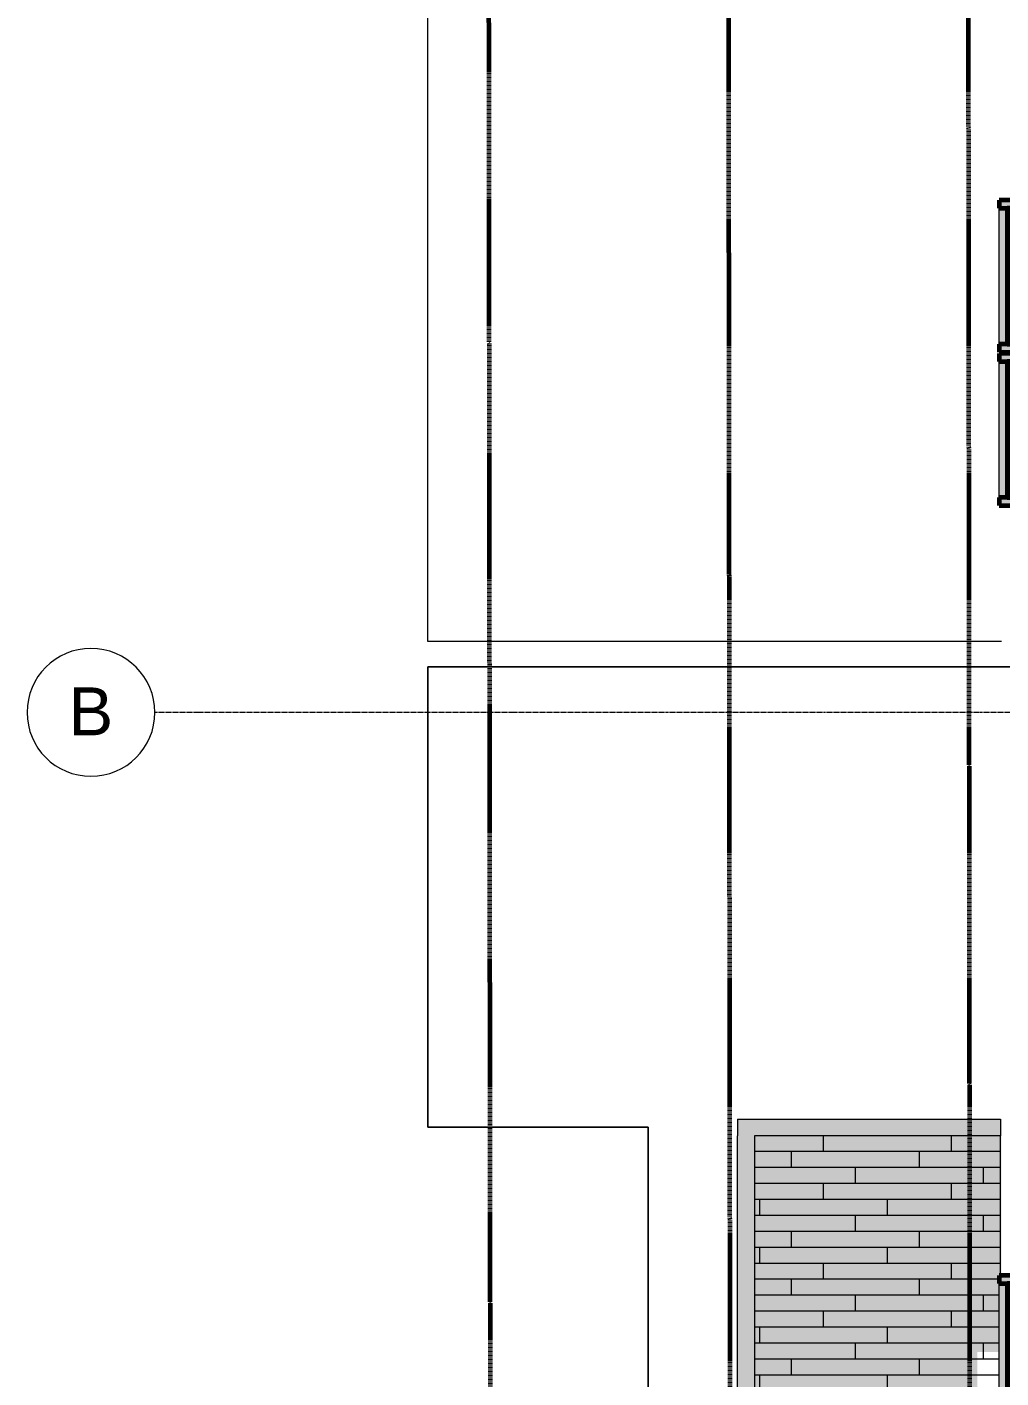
# Model space of a CAD drawing. Header units: inches. Extents: x -4105 to -1989, y 10980 to 12341.
# Drawn here: x -4104.6 to -3860.8, y 11368.6 to 11706.7 of the extents above; entities that cross this region are included whole.
import ezdxf

# ---------------------------------------------------------------- set-up
doc = ezdxf.new("R2010")
doc.units = ezdxf.units.IN
doc.header["$MEASUREMENT"] = 0
doc.linetypes.add('Double Dash 3_8_', pattern=[1, 0.375, -0.125, 0.125, -0.125, 0.125, -0.125])
doc.linetypes.add('Grid Line 1_2_', pattern=[0.875, 0.5, -0.125, 0.125, -0.125])
for name, color, linetype, lineweight in [('0-1', 7, 'Continuous', 5), ('0-2', 7, 'Continuous', 9), ('0-4', 155, 'Continuous', 5), ('A-FLOR-1', 250, 'Continuous', 18), ('A-FLOR-PATT-1', 251, 'Continuous', 9), ('A-GLAZ-1', 27, 'Continuous', 18), ('A-GLAZ-2', 130, 'Continuous', 18), ('A-GLAZ-3', 250, 'Continuous', 18), ('A-GLAZ-4', 10, 'Continuous', 60), ('A-WALL-5', 23, 'Continuous', 5), ('A-WALL-9', 250, 'Continuous', 18), ('C-PROP-LINE-1', 10, 'Double Dash 3_8_', 60), ('C-TOPO', 7, 'Continuous', 9), ('S-GRID-1', 1, 'Grid Line 1_2_', 9), ('S-GRID-IDEN', 1, 'Continuous', 9), ('S-GRID-IDEN-1', 165, 'Continuous', 9)]:
    doc.layers.add(name, color=color, linetype=linetype, lineweight=lineweight)
doc.layers.add('0-3', color=210, linetype='Continuous', lineweight=5, transparency=1)
doc.layers.add('A-AREA-PATT-1', color=7, linetype='Continuous', lineweight=9, transparency=1)
doc.styles.add('Arial', font='arial.ttf', dxfattribs={"height": 12})

# ---------------------------------------------------------------- blocks, each defined once
blk = doc.blocks.new('CTR  - Topography_rvt-1-ENLARGED FLOOR PLAN - 2ND FLOOR PLAN - EAST')
at = {"layer": 'C-TOPO'}
for p, q in [((-4004.25, 11571.67), (-4004.25, 11748.18)), ((-4004.25, 11552.9), (-4004.25, 11571.67)), ((-3998.55, 11552.9), (-4004.25, 11552.9)), ((-3991.66, 11552.9), (-3998.55, 11552.9)), ((-3965.48, 11552.9), (-3991.66, 11552.9)), ((-3957.99, 11552.9), (-3965.48, 11552.9)), ((-3911.85, 11552.9), (-3957.99, 11552.9)), ((-3899.64, 11552.9), (-3911.85, 11552.9)), ((-3860.72, 11552.9), (-3899.64, 11552.9)), ((-3996.64, 11546.59), (-4004.23, 11546.59)), ((-4004.23, 11546.59), (-4004.23, 11522.73)), ((-4004.23, 11522.73), (-4004.23, 11546.59)), ((-4004.23, 11546.59), (-3996.64, 11546.59)), ((-3969.35, 11546.59), (-3996.64, 11546.59)), ((-3996.64, 11546.59), (-3969.35, 11546.59)), ((-3961.54, 11546.59), (-3969.35, 11546.59)), ((-3969.35, 11546.59), (-3961.54, 11546.59)), ((-3913.45, 11546.59), (-3961.54, 11546.59)), ((-3961.54, 11546.59), (-3913.45, 11546.59)), ((-3858.53, 11546.59), (-3913.45, 11546.59)), ((-3913.45, 11546.59), (-3858.53, 11546.59)), ((-4004.23, 11522.73), (-4004.23, 11504.65)), ((-4004.23, 11504.65), (-4004.23, 11522.73)), ((-4004.23, 11504.65), (-4004.23, 11431.39)), ((-4004.23, 11431.39), (-4004.23, 11504.65)), ((-4004.23, 11431.39), (-3973.21, 11431.39)), ((-3973.21, 11431.39), (-4004.23, 11431.39)), ((-3973.21, 11431.39), (-3949.12, 11431.39)), ((-3949.12, 11431.39), (-3973.21, 11431.39)), ((-3949.12, 11431.39), (-3949.12, 11296.99)), ((-3949.12, 11296.99), (-3949.12, 11431.39))]:
    blk.add_line(p, q, dxfattribs=at)
blk = doc.blocks.new('_THE_ WINDOW _ DOOR - Window - 2nd Floor-2113388-ENLARGED FLOOR PLAN - 2ND FLOOR PLAN - EAST')
at = {"layer": 'A-GLAZ-1'}
h = blk.add_hatch(color=256, dxfattribs=at)
h.paths.add_polyline_path([(-17.01, -1.06), (-17.01, 4.94), (-19.01, 4.94), (-19.01, -1.06), (-17.57, -1.06)], flags=0)
h.paths.add_polyline_path([(17.01, -1.06), (19.01, -1.06), (19.01, 4.94), (17.01, 4.94), (17.01, 0.18)], flags=0)
h = blk.add_hatch(color=256, dxfattribs=at)
h.paths.add_polyline_path([(17.01, -1.06), (17.01, 1.94), (-17.01, 1.94), (-17.01, -1.06), (6.05, -1.06)], flags=0)
h.paths.add_polyline_path([(17.01, 2.94), (17.01, 4.94), (-17.01, 4.94), (-17.01, 2.94), (6.05, 2.94)], flags=0)
at = {"layer": 'A-GLAZ-2'}
blk.add_hatch(color=256, dxfattribs=at).paths.add_polyline_path([(6.05, 1.94), (17.01, 1.94), (17.01, 2.94), (-17.01, 2.94), (-17.01, 1.94)], flags=0)
at = {"layer": 'A-GLAZ-3'}
for p, q in [((-17.01, 4.94), (17.01, 4.94)), ((17.01, -1.06), (-17.01, -1.06))]:
    blk.add_line(p, q, dxfattribs=at)
at = {"layer": 'A-GLAZ-4'}
for p, q in [((-17.01, 4.94), (-19.01, 4.94)), ((-19.01, 4.94), (-19.01, -1.06)), ((-17.01, -1.06), (-17.01, 4.94)), ((19.01, 4.94), (17.01, 4.94)), ((17.01, 4.94), (17.01, -1.06)), ((19.01, -1.06), (19.01, 4.94)), ((17.01, 2.94), (-17.01, 2.94)), ((-17.01, 2.94), (-17.01, 1.94)), ((-17.01, 1.94), (17.01, 1.94)), ((17.01, 1.94), (17.01, 2.94)), ((-19.01, -1.06), (-17.01, -1.06)), ((17.01, -1.06), (19.01, -1.06))]:
    blk.add_line(p, q, dxfattribs=at)
blk = doc.blocks.new('Family - ___-1878357-ENLARGED FLOOR PLAN - 2ND FLOOR PLAN - EAST')
at = {"layer": 'C-PROP-LINE-1'}
for p, q in [((-3989.59, 12244.28), (-3988.34, 11044.25)), ((-3929.52, 12184.69), (-3928.34, 11044.25)), ((-3869.45, 12124.69), (-3868.32, 11044.25))]:
    blk.add_line(p, q, dxfattribs=at)
blk = doc.blocks.new('Grid - Grid Head - Circle-50561-ENLARGED FLOOR PLAN - 2ND FLOOR PLAN - EAST')
at = {"layer": 'S-GRID-IDEN-1'}
for start, end in [(360, 180), (180, 360)]:
    blk.add_arc((0, 0), 0.25, start, end, dxfattribs=at)
blk = doc.blocks.new('CTR - 1st Phase - Shell_rvt-1-ENLARGED FLOOR PLAN - 2ND FLOOR PLAN - EAST')
at = {"layer": 'A-AREA-PATT-1'}
for points in [[(-3860.72, 11394.24), (-3860.72, 11431.26), (-3860.91, 11431.26), (-3860.91, 11394.24)], [(-3866.72, 11207.24), (-3860.91, 11207.24), (-3860.91, 11255.05), (-3866.72, 11255.05), (-3866.72, 11375.05), (-3861.22, 11375.05), (-3861.22, 11394.24), (-3860.91, 11394.24), (-3860.91, 11429.14), (-3922.47, 11429.14), (-3922.47, 11207.24), (-3885.94, 11207.24)]]:
    blk.add_hatch(color=256, dxfattribs=at).paths.add_polyline_path(points, flags=0)
at = {"layer": 'A-FLOR-PATT-1'}
h = blk.add_hatch(dxfattribs=at)
h.set_pattern_fill('FP_7', color=256, style=0, pattern_type=2)
h.set_pattern_definition([(180, (19334.705, 12017.337), (-5e-16, -4), []), (270, (19334.705, 12017.337), (8, -8), [4, -28]), (270, (19318.705, 12013.337), (8, -8), [4, -28])])
h.paths.add_polyline_path([(-3860.91, 11207.24), (-3860.91, 11279.79), (-3861.22, 11279.79), (-3861.22, 11317.81), (-3860.91, 11317.81), (-3860.91, 11356.21), (-3861.22, 11356.21), (-3861.22, 11394.24), (-3860.91, 11394.24), (-3860.91, 11429.14), (-3922.47, 11429.14), (-3922.47, 11207.24), (-3866.72, 11207.24)], flags=0)
at = {"layer": 'A-WALL-5'}
for points in [[(-3922.47, 11429.14), (-3860.91, 11429.14), (-3860.91, 11433.39), (-3926.72, 11433.39), (-3926.72, 11429.14), (-3925.97, 11429.14)], [(-3925.97, 11207.24), (-3922.47, 11207.24), (-3922.47, 11429.14), (-3926.72, 11429.14), (-3926.72, 11207.24)]]:
    blk.add_hatch(color=256, dxfattribs=at).paths.add_polyline_path(points, flags=0)
at = {"layer": 'A-FLOR-1'}
blk.add_line((-3860.91, 11394.24), (-3860.91, 11429.14), dxfattribs=at)
at = {"layer": 'A-WALL-9'}
for p, q in [((-3926.72, 11433.39), (-3860.91, 11433.39)), ((-3926.72, 11433.39), (-3926.72, 11429.14)), ((-3860.91, 11433.39), (-3860.91, 11429.14)), ((-3926.72, 11207.24), (-3926.72, 11429.14)), ((-3922.47, 11429.14), (-3922.47, 11207.24)), ((-3860.91, 11429.14), (-3922.47, 11429.14))]:
    blk.add_line(p, q, dxfattribs=at)
at = {"layer": 'S-GRID-1'}
blk.add_line((-1989.4, 11535.19), (-4072.56, 11535.19), dxfattribs=at)
at = {"layer": '0-2', "rotation": 89.99999999999991}
for p in [(-3856.29, 11644.4), (-3856.29, 11606), (-3856.29, 11375.23)]:
    blk.add_blockref('_THE_ WINDOW _ DOOR - Window - 2nd Floor-2113388-ENLARGED FLOOR PLAN - 2ND FLOOR PLAN - EAST', p, dxfattribs=at)
at = {"layer": '0-3'}
blk.add_blockref('Family - ___-1878357-ENLARGED FLOOR PLAN - 2ND FLOOR PLAN - EAST', (0, 0), dxfattribs=at)
at = {"layer": '0-4', "xscale": 63.99999999999997, "yscale": 63.99999999999997, "zscale": 63.99999999999997, "rotation": 89.99999999999986}
blk.add_blockref('Grid - Grid Head - Circle-50561-ENLARGED FLOOR PLAN - 2ND FLOOR PLAN - EAST', (-4088.56, 11535.19), dxfattribs=at)
at = {"layer": 'S-GRID-IDEN', "insert": (-4094.17, 11541.44), "char_height": 12, "width": 13.534, "attachment_point": 1, "style": 'Arial'}
blk.add_mtext('B', dxfattribs=at)

msp = doc.modelspace()

# ---------------------------------------------------------------- block references
at = {"layer": '0-1'}
for name in ['CTR - 1st Phase - Shell_rvt-1-ENLARGED FLOOR PLAN - 2ND FLOOR PLAN - EAST', 'CTR  - Topography_rvt-1-ENLARGED FLOOR PLAN - 2ND FLOOR PLAN - EAST']:
    msp.add_blockref(name, (0, 0), dxfattribs=at)

doc.saveas('drawing.dxf')
